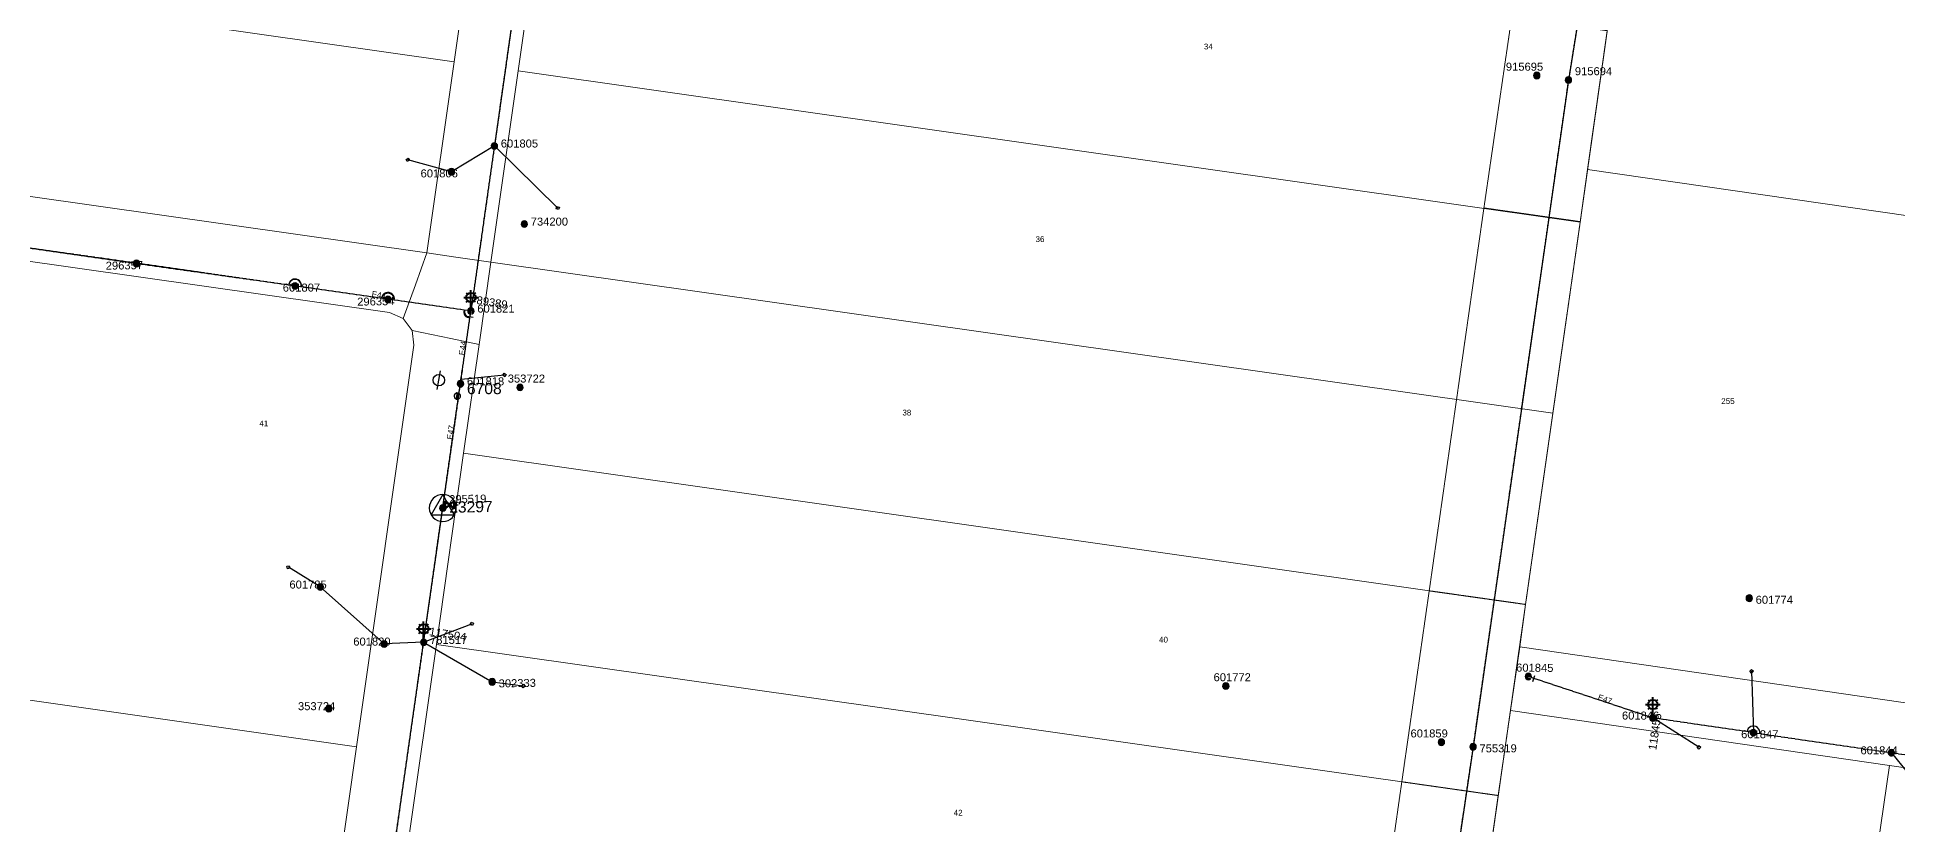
# Model space of a CAD drawing. Header units: metres. Extents: x 368 to 298975, y 411 to 6243625.
# Drawn here: x 295986 to 296567, y 6242274 to 6242520 of the extents above; entities that cross this region are included whole.
import ezdxf
from ezdxf.enums import TextEntityAlignment as Align

# ---------------------------------------------------------------- set-up
doc = ezdxf.new("R2010")
doc.units = ezdxf.units.M
for name, pattern in [('Cable Exist OH', [1, 1, 0]), ('HIDDEN', [0.375, 0.25, -0.125]), ('HIDDEN2', [0.1875, 0.125, -0.0625])]:
    doc.linetypes.add(name, pattern=pattern)
doc.layers.get('0').update_dxf_attribs({"color": 6})
for name, color, linetype, lineweight in [('Cadastre Land Parcels_SP_EXT', 250, 'Continuous', 5), ('Cadastre Other Property_SP_EXT', 9, 'HIDDEN', 5), ('Cadastre Roads_SP_EXT', 250, 'Continuous', 5)]:
    doc.layers.add(name, color=color, linetype=linetype, lineweight=lineweight)
for name, color, linetype in [('Equip_LV_EXT', 7, 'Continuous'), ('Equip_SP_HV_EXT', 7, 'Continuous'), ('Equip_SP_LV_EXT', 7, 'Continuous'), ('Equip_SP_SL_EXT', 7, 'Continuous'), ('Mains_HV_EXT', 7, 'Continuous'), ('Mains_LV_EXT', 7, 'Continuous'), ('Mains_SL_EXT', 7, 'Continuous'), ('Mains_TR_EXT', 7, 'Continuous'), ('Services_SP_EXT', 7, 'Continuous'), ('Sub_SP_TR_HV_LV_EXT', 7, 'Continuous'), ('SupportsOH_SP_TR_HV_LV_SL_EXT', 7, 'Continuous')]:
    doc.layers.add(name, color=color, linetype=linetype)
doc.styles.add('HVSW_LABEL', font='arial.ttf')
doc.styles.add('iecARIAL', font='arial.ttf', dxfattribs={"height": 2})
doc.styles.add('POLE_LABEL', font='arial.ttf')
doc.styles.get("Standard").update_dxf_attribs({"font": 'arial.ttf'})
doc.linetypes.add('Cable E OH', pattern='A,9.4,["E",Standard,S=1.7,R=0,X=0,Y=-1],0', length=9.4)

# ---------------------------------------------------------------- blocks, each defined once
blk = doc.blocks.new('SUB_POLE_EXT')
blk.add_wipeout([(0, 4.22), (0.42, 4.2), (0.83, 4.14), (1.21, 4.05), (1.62, 3.9), (1.99, 3.72), (2.35, 3.51), (2.68, 3.26), (2.99, 2.99), (3.28, 2.66), (3.52, 2.34), (3.76, 1.92), (3.9, 1.62), (4.04, 1.23), (4.18, 0.63), (4.22, 0), (4.18, -0.61), (4.06, -1.15), (3.9, -1.62), (3.58, -2.24), (3.22, -2.73), (2.97, -3.01), (2.68, -3.26), (2.36, -3.5), (2, -3.72), (1.64, -3.89), (1.25, -4.03), (0.82, -4.14), (0.42, -4.2), (0, -4.22), (-0.41, -4.2), (-0.8, -4.15), (-1.21, -4.05), (-1.62, -3.9), (-1.99, -3.73), (-2.35, -3.51), (-2.68, -3.26), (-2.96, -3.02), (-3.23, -2.72), (-3.51, -2.35), (-3.71, -2.01), (-3.91, -1.6), (-4.05, -1.21), (-4.16, -0.76), (-4.22, -0.14), (-4.21, 0.39), (-4.14, 0.83), (-4.03, 1.27), (-3.9, 1.63), (-3.71, 2.02), (-3.5, 2.37), (-3.28, 2.67), (-2.99, 2.99), (-2.68, 3.27), (-2.33, 3.52), (-1.98, 3.73), (-1.63, 3.9), (-1.2, 4.05), (-0.78, 4.15), (-0.4, 4.21)])
blk.add_line((2.16, 0.48), (2.16, 0.48, 0))
blk.add_lwpolyline([(-4.22, 0, 1), (4.22, 0, 1)], format="xyb", close=True)
blk.add_lwpolyline([(2.14, 0.52), (0, 4.22), (-3.66, -2.11), (3.66, -2.11)], close=True)
for tag, height, flags, p in [('STREET_CODE', 0.2, 9, (1.5, 0)), ('ASSET_NUM', 3.5, 8, (2, 2)), ('CONSTRUCTED_VOLTAGE', 0.2, 9, (1.5, -0.2)), ('OPERATING_VOLTAGE', 0.2, 9, (1.5, -0.6)), ('OPERATED_BY', 0.2, 9, (1.5, -0.8)), ('ORIENTATION', 0.2, 9, (1.5, -1.2)), ('OWNED_BY', 0.2, 9, (1.5, -1.4)), ('SECONDARY_VOLTAGE', 0.2, 9, (1.5, -1.6)), ('STATE', 0.2, 9, (1.5, -1.8)), ('SUBSTATION_TYPE', 0.2, 9, (1.5, -2)), ('STREETNAME', 0.2, 9, (1.5, -2.8)), ('SUBURB', 0.2, 9, (1.5, -3)), ('Z', 0.2, 1, (1.5, -3.4)), ('NO_PHASES', 0.2, 9, (1.5, -0.4)), ('MAINTAINED_BY', 0.2, 9, (1.5, -1)), ('USAGE', 0.2, 9, (1.5, -2.2)), ('LEGEND', 0.2, 9, (1.5, -2.4)), ('LOCATION', 0.2, 9, (1.5, -2.6)), ('NOTES', 0.2, 9, (1.5, -3.2))]:
    blk.add_attdef(tag, text='', height=height, dxfattribs=dict(flags=flags)).set_placement(p, align=Align.MIDDLE_LEFT)
blk = doc.blocks.new('LV_OH_LINKS_CLOSED_EXT')
for p, q in [((-0.17, 4.97), (-0.17, 3)), ((0.17, 4.97), (0.17, 3))]:
    blk.add_line(p, q)
blk.add_lwpolyline([(0, 2.99, 1), (0, 4.98, 1)], format="xyb", close=True)
at = {"flags": 9}
for tag, p in [('ACTUAL_STATUS', (0, 0)), ('CONSTRUCTED_VOLTAGE', (0, -0.2)), ('OPERATING_VOLTAGE', (0, -0.6)), ('ORIENTATION', (0, -0.8)), ('OWNED_BY', (0, -1)), ('STATE', (0, -1.2)), ('SWITCH_TYPE', (0, -1.4)), ('NO_PHASES', (0, -0.4)), ('USAGE', (0, -1.6)), ('NOTES', (0, -1.8))]:
    blk.add_attdef(tag, text='', height=0.2, dxfattribs=at).set_placement(p, align=Align.MIDDLE_LEFT)
at = {"flags": 1}
blk.add_attdef('Z', (0, 0), '', height=0.2, dxfattribs=at)
blk = doc.blocks.new('LV_OH_LINKS_DISTFUSE_EXT')
for p, q in [((0, 0), (0.96, 0)), ((3.84, 0), (4.8, 0))]:
    blk.add_line(p, q)
blk.add_lwpolyline([(3.84, -1.2), (3.84, 1.2), (0.96, -1.2), (0.96, 1.2)], close=True)
at = {"flags": 9}
for tag, p in [('ACTUAL_STATUS', (0, 0)), ('CONSTRUCTED_VOLTAGE', (0, -0.2)), ('OPERATING_VOLTAGE', (0, -0.6)), ('ORIENTATION', (0, -0.8)), ('OWNED_BY', (0, -1)), ('STATE', (0, -1.2)), ('SWITCH_TYPE', (0, -1.4)), ('NO_PHASES', (0, -0.4)), ('USAGE', (0, -1.6)), ('NOTES', (0, -1.8))]:
    blk.add_attdef(tag, text='', height=0.2, dxfattribs=at).set_placement(p, align=Align.MIDDLE_LEFT)
at = {"flags": 1}
blk.add_attdef('Z', (0, 0), '', height=0.2, dxfattribs=at)
blk = doc.blocks.new('SL_LANTERN_EXT')
at = {"lineweight": 40}
for p, q in [((0, 1.97), (0, 6.47)), ((-2.25, 4.22), (2.25, 4.22)), ((-1.46, 5.68), (-1.06, 5.28)), ((-1.46, 2.76), (-1.06, 3.16)), ((0, 0), (0, 2.72)), ((1.46, 5.68), (1.06, 5.28)), ((1.46, 2.76), (1.06, 3.16))]:
    blk.add_line(p, q, dxfattribs=at)
blk.add_circle((0, 4.22), 1.5, dxfattribs=at)
at = {"style": 'iecARIAL', "flags": 8}
blk.add_attdef('ASSET_NUM', (1.5, 1.5), '', height=2.5, dxfattribs=at)
for tag, p, height, flags in [('OPERATING_VOLTAGE', (0.98, -1.65), 0.2, 9), ('ORIENTATION', (0.98, -1.85), 0.2, 9), ('OWNED_BY', (0.98, -2.05), 0.2, 9), ('STATE', (0.98, -2.25), 0.2, 9), ('CONSTRUCTED_VOLTAGE', (0.98, -0.65), 0.2, 9), ('CONTROL_TYPE', (0.98, -0.85), 0.2, 9), ('LANTERN_PURPOSE', (0.98, -1.05), 0.2, 9), ('LANTERN_TYPE', (0.98, -1.25), 0.2, 9), ('NO_PHASES', (0.98, -1.45), 0.2, 9), ('USAGE', (0.98, -2.45), 0.2, 9), ('CEXIST', (0.98, -2.65), 0.2, 9), ('CNEW', (0.98, -2.85), 0.2, 9), ('CNUMBER', (0.98, -3.05), 0.2, 9), ('CREMOVE', (0.98, -3.25), 0.2, 9), ('CREPLACE', (0.98, -3.45), 0.2, 9), ('LKINGHEIGHT', (0.98, -3.65), 0.2, 9), ('LBRACKET', (0.98, -3.85), 0.2, 9), ('LBRACKETVOCAB', (0.98, -4.05), 0.2, 9), ('LCATEGORY', (0.98, -4.25), 0.2, 9), ('LCHARGE1', (0.98, -4.45), 0.2, 9), ('LCHARGE1PERCENT', (0.98, -4.65), 0.2, 9), ('LCHARGE2', (0.98, -4.85), 0.2, 9), ('LCHARGE2PERCENT', (0.98, -5.05), 0.2, 9), ('LCHARGE3', (0.98, -5.25), 0.2, 9), ('LCHARGE3PERCENT', (0.98, -5.45), 0.2, 9), ('LEXIST', (0.98, -5.65), 0.2, 9), ('LLAMP', (0.98, -5.85), 0.2, 9), ('LNUMBER', (2.18, -3.25), 2.5, 8), ('STREETNAME', (0.98, -9.25), 0.2, 9), ('SUBURB', (0.98, -9.45), 0.2, 1), ('LLAMPVOCAB', (0.98, -6.05), 0.2, 9), ('LMAST', (0.98, -6.25), 0.2, 9), ('LMASTVOCAB', (0.98, -6.45), 0.2, 9), ('LNEW', (0.98, -6.65), 0.2, 9), ('LANTNUMBER', (0.98, -6.85), 0.2, 9), ('LOUTREACH', (0.98, -7.25), 0.2, 9), ('LOUTREACHVOCAB', (0.98, -7.45), 0.2, 9), ('LRATECODE', (0.98, -7.65), 0.2, 9), ('LREMOVE', (0.98, -7.85), 0.2, 9), ('LREPLACE', (0.98, -8.05), 0.2, 9), ('LTYPE', (0.98, -8.25), 0.2, 9), ('LTYPEVOCAB', (0.98, -8.45), 0.2, 9), ('LEGEND', (0.98, -8.65), 0.2, 9), ('LOCATION', (0.98, -8.85), 0.2, 9), ('NOTES', (0.98, -9.05), 0.2, 9)]:
    blk.add_attdef(tag, p, '', height=height, dxfattribs=dict(flags=flags))
blk = doc.blocks.new('CCP_EXT')
blk.add_wipeout([(0, 0.57), (0.57, 0), (0, -0.57), (-0.57, 0)])
blk.add_lwpolyline([(-0.57, 0), (0, 0.57), (0.57, 0), (0, -0.57), (-0.57, 0)])
at = {"flags": 1}
blk.add_attdef('Z', (0, 0), '', height=0.2, dxfattribs=at)
at = {"flags": 9}
for tag, p in [('CCP_TYPE', (0, 0)), ('CONSTRUCTED_VOLTAGE', (0, -0.2)), ('OPERATING_VOLTAGE', (0, -0.6)), ('ORIENTATION', (0, -0.8)), ('OWNED_BY', (0, -1)), ('STATE', (0, -1.8)), ('NO_PHASES', (0, -0.4)), ('USAGE', (0, -1.2)), ('LEGEND', (0, -1.4)), ('LIFE_SUPPORT', (0, -1.6)), ('NOTES', (0, -2))]:
    blk.add_attdef(tag, text='', height=0.2, dxfattribs=at).set_placement(p, align=Align.MIDDLE_LEFT)
blk = doc.blocks.new('POLE_EXT')
blk.add_hatch(color=256).paths.add_polyline_path([(-1, 0, 1), (1, 0, 1)])
blk.add_lwpolyline([(-1, 0, 1), (1, 0, 1)], format="xyb", close=True)
for tag, height, flags, p in [('pNumber', 2.5, 8, (-17.84, 2.07)), ('OWNED_BY', 0.2, 9, (1.35, -0.4)), ('SPECIAL_USE', 0.2, 9, (1.35, -0.8)), ('STATE', 0.2, 9, (1.35, -1)), ('cLV', 0.2, 9, (1.35, -1.4)), ('hDepth', 0.2, 9, (1.35, -1.6)), ('hDia', 0.2, 9, (1.35, -1.8)), ('cHV', 0.2, 9, (1.35, -2)), ('cLinedev', 0.2, 9, (1.35, -3.4)), ('pExisting', 0.2, 9, (1.35, -3.8)), ('pFooting', 0.2, 9, (1.35, -4.4)), ('pNew', 0.2, 9, (1.35, -4.6)), ('pRelocate', 0.2, 9, (1.35, -5)), ('pRemove', 0.2, 9, (1.35, -5.2)), ('pReplace', 0.2, 9, (1.35, -5.4)), ('pStay', 0.2, 9, (1.35, -5.6)), ('pType', 0.2, 9, (1.35, -5.8)), ('PARENT', 0.2, 9, (1.35, -0.6)), ('USAGE', 0.2, 9, (1.35, -1.2)), ('LBRACKET', 0.2, 9, (1.35, -2.2)), ('LExisting', 0.2, 9, (1.35, -2.4)), ('LANTNUMBER', 0.2, 9, (1.35, -2.6)), ('LOther', 0.2, 9, (1.35, -2.8)), ('LRemove', 0.2, 9, (1.35, -3)), ('LEGEND', 0.2, 9, (1.35, -3.2)), ('LOCATION', 0.2, 9, (1.35, -3.6)), ('PFNUMBER', 0.2, 9, (1.35, -4)), ('NEWPFNUMBER', 0.2, 9, (1.35, -4.2)), ('cspan', 0.2, 9, (1.35, -6)), ('STREETNAME', 0.2, 9, (1.35, -6.2)), ('SUBURB', 0.2, 9, (1.35, -6.4)), ('OPERATED_BY', 0.2, 9, (1.36, -7.01)), ('NOTES', 0.2, 9, (1.35, -6.6)), ('MAINTAINED_BY', 0.2, 9, (1.36, -6.81))]:
    blk.add_attdef(tag, text='', height=height, dxfattribs=dict(flags=flags)).set_placement(p, align=Align.MIDDLE_LEFT)
at = {"style": 'POLE_LABEL'}
for tag, height, flags, p in [('STRUCTURE_PLANT_NUMBER', 0.2, 9, (1.35, 0.03)), ('ASSET_NUM', 2.5, 8, (2, 2)), ('STREET_CODE', 0.2, 9, (1.35, -0.2))]:
    blk.add_attdef(tag, text='', height=height, dxfattribs=dict(at, flags=flags)).set_placement(p, align=Align.MIDDLE_LEFT)
at = {"flags": 1}
blk.add_attdef('Z', (1.35, -7.33), '', height=0.2, dxfattribs=at)
blk = doc.blocks.new('HV_ABS_CLOSED_EXT')
blk.add_line((-3, 6.87), (3, 6.87))
blk.add_circle((0, 6.87), 1.8)
at = {"flags": 1}
blk.add_attdef('Z', (0, 0), '', height=0.2, dxfattribs=at)
at = {"style": 'HVSW_LABEL'}
for tag, height, flags, p in [('ASSET_NUM', 3.5, 8, (2, 2)), ('STREET_CODE', 0.2, 9, (0, -0.2))]:
    blk.add_attdef(tag, text='', height=height, dxfattribs=dict(at, flags=flags)).set_placement(p, align=Align.MIDDLE_LEFT)
at = {"flags": 9}
for tag, p in [('ACTUAL_STATUS', (0, -0.4)), ('CONSTRUCTED_VOLTAGE', (0, -0.6)), ('OPERATING_VOLTAGE', (0, -1)), ('ORIENTATION', (0, -1.2)), ('OWNED_BY', (0, -1.4)), ('STATE', (0, -1.6)), ('SWITCH_TYPE', (0, -1.8)), ('STREETNAME', (0, -2.6)), ('SUBURB', (0, -2.8)), ('NO_PHASES', (0, -0.8)), ('USAGE', (0, -2)), ('LEGEND', (0, -2.2)), ('LOCATION', (0, -2.4)), ('NOTES', (0, -3))]:
    blk.add_attdef(tag, text='', height=0.2, dxfattribs=at).set_placement(p, align=Align.MIDDLE_LEFT)
blk = doc.blocks.new('End Shackle_EXT')
blk.add_wipeout([(0, 0.25), (1.81, 0.25), (1.82, -0.25), (0, -0.25)])
blk.add_line((1.81, -1), (1.81, 1))
at = {"flags": 1}
blk.add_attdef('Z', (0, 0), '', height=0.2, dxfattribs=at)
at = {"flags": 9}
for tag, p in [('CONNECTOR_TYPE', (0, 0)), ('CONSTRUCTED_VOLTAGE', (0, -0.2)), ('OPERATING_VOLTAGE', (0, -0.6)), ('ORIENTATION', (0, -0.8)), ('OWNED_BY', (0, -1)), ('STATE', (0, -1.2)), ('NO_PHASES', (0, -0.4)), ('USAGE', (0, -1.4)), ('NOTES', (0, -1.6))]:
    blk.add_attdef(tag, text='', height=0.2, dxfattribs=at).set_placement(p, align=Align.MIDDLE_LEFT)

msp = doc.modelspace()

# ---------------------------------------------------------------- linework, layer by layer
at = {"layer": 'Cadastre Land Parcels_SP_EXT', "linetype": 'Continuous'}
for points in [[(296611.05, 6242610.87), (296491.72, 6242628.15), (296476.67, 6242522.3), (296470.51, 6242478.92), (296589.44, 6242461.71), (296611.05, 6242610.87)], [(296124.88, 6242572.4), (295792.8, 6242619.68), (295784.29, 6242559.93), (296116.36, 6242512.63), (296124.88, 6242572.4)], [(296310.83, 6242545.9), (296144.82, 6242569.55), (296136.3, 6242509.79), (296468.22, 6242462.53), (296470.51, 6242478.92), (296476.67, 6242522.3), (296446.81, 6242526.55), (296310.83, 6242545.9)], [(296116.36, 6242512.63), (295784.29, 6242559.93), (295775.76, 6242500.14), (296107.83, 6242452.86), (296116.36, 6242512.63)], [(296468.22, 6242462.53), (296136.3, 6242509.79), (296127.79, 6242450.01), (296459.65, 6242402.75), (296468.22, 6242462.53)], [(296615.68, 6242457.9), (296589.44, 6242461.71), (296470.51, 6242478.92), (296468.22, 6242462.53), (296459.65, 6242402.75), (296451.12, 6242342.96), (296449.29, 6242329.67), (296594.28, 6242308.66), (296615.68, 6242457.9)], [(296100.4, 6242432.37), (296096.07, 6242434.2), (295958.98, 6242453.72), (295939.84, 6242319.25), (296085.84, 6242298.42), (296103.74, 6242423.98), (296103.19, 6242428.65), (296100.4, 6242432.37)], [(296085.84, 6242298.42), (295939.84, 6242319.25), (295793.97, 6242340.04), (295744.42, 6242347.09), (295682.07, 6242355.96), (295599.03, 6242367.76), (295612.85, 6242228.59), (295697.71, 6242216.53), (295737.95, 6242210.81), (295746.58, 6242271.19), (295753.06, 6242270.26), (296075.27, 6242224.35), (296085.84, 6242298.42)], [(296442.61, 6242283.21), (296110.76, 6242330.47), (296102.24, 6242270.73), (296434.08, 6242223.43), (296442.61, 6242283.21)], [(296564.87, 6242292.57), (296446.44, 6242309.8), (296442.61, 6242283.21), (296434.08, 6242223.43), (296425.65, 6242163.64), (296425.18, 6242160.51), (296543.23, 6242143.39), (296564.87, 6242292.57)], [(296644.47, 6242281.02), (296564.87, 6242292.57), (296543.23, 6242143.39), (296622.84, 6242131.83), (296644.47, 6242281.02)]]:
    msp.add_lwpolyline(points, close=True, dxfattribs=at)
at = {"layer": 'Cadastre Other Property_SP_EXT', "linetype": 'HIDDEN2'}
for points in [[(296476.67, 6242522.39), (296446.81, 6242526.64), (296438.11, 6242466.91), (296468.22, 6242462.62), (296476.67, 6242522.39)], [(296468.22, 6242462.62), (296438.11, 6242466.91), (296421.02, 6242347.23), (296451.12, 6242342.97), (296468.22, 6242462.62)], [(296451.12, 6242342.97), (296421.02, 6242347.23), (296412.46, 6242287.52), (296442.61, 6242283.22), (296451.12, 6242342.97)], [(296442.61, 6242283.22), (296412.46, 6242287.52), (296395.39, 6242167.96), (296425.65, 6242163.73), (296442.61, 6242283.22)]]:
    msp.add_lwpolyline(points, close=True, dxfattribs=at)
at = {"layer": 'Mains_HV_EXT', "linetype": 'Cable E OH'}
for points in [[(296488.23, 6242654.31), (296464.53, 6242506.93)], [(296434.73, 6242298.48), (296407.51, 6242114.21)]]:
    msp.add_lwpolyline(points, dxfattribs=at)
at = {"layer": 'Mains_HV_EXT', "linetype": 'Cable Exist OH'}
for points in [[(296066.53, 6242442.54), (296017.02, 6242449.65), (295922.48, 6242463.05), (295867.35, 6242470.69), (295820.85, 6242477.47), (295777.16, 6242483.76)], [(296095.6, 6242438.4), (296066.53, 6242442.54)]]:
    msp.add_lwpolyline(points, dxfattribs=at)
at = {"layer": 'Mains_HV_EXT', "linetype": 'Continuous'}
for points in [[(296068.48, 6242442.21, 1.045796), (296064.69, 6242443.13)], [(296097.6, 6242438.14, 0.920454), (296093.72, 6242438.78)], [(296119.66, 6242434.96, 0.536467), (296121.29, 6242432.89)]]:
    msp.add_lwpolyline(points, format="xyb", dxfattribs=at)
at = {"layer": 'Mains_LV_EXT', "linetype": 'Cable Exist OH'}
for points in [[(296138.62, 6242554.48), (296128.9, 6242486.31)], [(296066.6, 6242442.53), (296017.14, 6242449.48), (295971.5, 6242456.07), (295971.45, 6242456.08)], [(296095.54, 6242438.41), (296066.6, 6242442.53)], [(296094.81, 6242247.07), (296106.79, 6242331.13)], [(296522.32, 6242302.89), (296490.9, 6242307.47)], [(296522.32, 6242302.89), (296565.44, 6242296.62)], [(296565.44, 6242296.62), (296614.21, 6242289.54)]]:
    msp.add_lwpolyline(points, dxfattribs=at)
at = {"layer": 'Mains_LV_EXT', "linetype": 'Continuous'}
for points in [[(296068.58, 6242442.25, 1.022663), (296064.62, 6242442.81)], [(296097.6, 6242438.1, 1.01541), (296093.63, 6242438.83)], [(296119.57, 6242434.99, 0.689791), (296121.27, 6242432.73)], [(296524.3, 6242302.6, 1.025599), (296520.34, 6242303.18)]]:
    msp.add_lwpolyline(points, format="xyb", dxfattribs=at)
at = {"layer": 'Mains_SL_EXT', "linetype": 'Cable Exist OH'}
msp.add_lwpolyline([(296075.52, 6242111.87), (296083.92, 6242170.73), (296094.81, 6242247.07), (296106.79, 6242331.13)], dxfattribs=at)
at = {"layer": 'Mains_TR_EXT', "linetype": 'Cable Exist OH'}
for points in [[(296488.23, 6242654.31), (296464.53, 6242506.93)], [(296434.73, 6242298.48), (296407.51, 6242114.21)]]:
    msp.add_lwpolyline(points, dxfattribs=at)
at = {"layer": 'Services_SP_EXT'}
for points in [[(296106.79, 6242331.13), (296128.2, 6242318.77)], [(296565.44, 6242296.62), (296570.37, 6242290.49), (296604.2, 6242283.92)]]:
    msp.add_lwpolyline(points, dxfattribs=at)

# ---------------------------------------------------------------- block references
at = {"layer": 'Equip_SP_LV_EXT', "rotation": 165.7316613523116}
msp.add_blockref('LV_OH_LINKS_CLOSED_EXT', (296118.31, 6242411.97), dxfattribs=at)
at = {"layer": 'Equip_SP_SL_EXT'}
ref = msp.add_blockref('SL_LANTERN_EXT', (296121.55, 6242434.71), dxfattribs=at)
ref.add_attrib('ASSET_NUM', '89389', dxfattribs={"layer": '0', "height": 2.5, "rotation": 350.77282, "style": 'iecARIAL'}).set_placement((296123.05, 6242436.21), align=Align.BOTTOM_LEFT)
ref = msp.add_blockref('SL_LANTERN_EXT', (296106.79, 6242331.13), dxfattribs=at)
ref.add_attrib('ASSET_NUM', '117504', dxfattribs={"layer": '0', "height": 2.5, "rotation": 350.7743, "style": 'iecARIAL'}).set_placement((296108.29, 6242332.63), align=Align.BOTTOM_LEFT)
ref = msp.add_blockref('SL_LANTERN_EXT', (296490.9, 6242307.47), dxfattribs=at)
ref.add_attrib('ASSET_NUM', '118455', dxfattribs={"layer": '0', "height": 2.5, "rotation": 81.71842, "style": 'iecARIAL'}).set_placement((296492.4, 6242308.97), align=Align.MIDDLE_RIGHT)
at = {"layer": 'Sub_SP_TR_HV_LV_EXT'}
ref = msp.add_blockref('SUB_POLE_EXT', (296112.77, 6242373.12), dxfattribs=at)
ref.add_attrib('ASSET_NUM', '23297', dxfattribs={"layer": '0', "height": 3.5, "rotation": 1}).set_placement((296114.77, 6242373.37), align=Align.MIDDLE_LEFT)
at = {"layer": 'SupportsOH_SP_TR_HV_LV_SL_EXT'}
ref = msp.add_blockref('POLE_EXT', (296454.63, 6242508.34), dxfattribs=at)
ref.add_attrib('ASSET_NUM', '915695', dxfattribs={"layer": '0', "height": 2.5, "style": 'POLE_LABEL'}).set_placement((296456.63, 6242509.09), align=Align.BOTTOM_RIGHT)
ref = msp.add_blockref('POLE_EXT', (296464.53, 6242506.93), dxfattribs=at)
ref.add_attrib('ASSET_NUM', '915694', dxfattribs={"layer": '0', "height": 2.5, "style": 'POLE_LABEL'}).set_placement((296466.53, 6242507.68), align=Align.BOTTOM_LEFT)
ref = msp.add_blockref('POLE_EXT', (296128.9, 6242486.31), dxfattribs=at)
ref.add_attrib('ASSET_NUM', '601805', dxfattribs={"layer": '0', "height": 2.5, "style": 'POLE_LABEL'}).set_placement((296130.9, 6242487.07), align=Align.MIDDLE_LEFT)
ref = msp.add_blockref('POLE_EXT', (296115.48, 6242478.24), dxfattribs=at)
ref.add_attrib('ASSET_NUM', '601806', dxfattribs={"layer": '0', "height": 2.5, "rotation": 0.04429, "style": 'POLE_LABEL'}).set_placement((296117.48, 6242478.99), align=Align.TOP_RIGHT)
ref = msp.add_blockref('POLE_EXT', (296017.07, 6242449.56), dxfattribs=at)
ref.add_attrib('ASSET_NUM', '296357', dxfattribs={"layer": '0', "height": 2.5, "rotation": 1, "style": 'POLE_LABEL'}).set_placement((296019.07, 6242450.31), align=Align.TOP_RIGHT)
ref = msp.add_blockref('POLE_EXT', (296066.6, 6242442.53), dxfattribs=at)
ref.add_attrib('ASSET_NUM', '601807', dxfattribs={"layer": '0', "height": 2.5, "rotation": 0.02062, "style": 'POLE_LABEL'}).set_placement((296068.6, 6242443.28), align=Align.TOP_CENTER)
ref = msp.add_blockref('POLE_EXT', (296095.65, 6242438.31), dxfattribs=at)
ref.add_attrib('ASSET_NUM', '296354', dxfattribs={"layer": '0', "height": 2.5, "rotation": 1, "style": 'POLE_LABEL'}).set_placement((296097.65, 6242439.06), align=Align.TOP_RIGHT)
ref = msp.add_blockref('POLE_EXT', (296121.55, 6242434.71), dxfattribs=at)
ref.add_attrib('ASSET_NUM', '601821', dxfattribs={"layer": '0', "height": 2.5, "style": 'POLE_LABEL'}).set_placement((296123.55, 6242435.46), align=Align.MIDDLE_LEFT)
ref = msp.add_blockref('POLE_EXT', (296074.5, 6242348.43), dxfattribs=at)
ref.add_attrib('ASSET_NUM', '601785', dxfattribs={"layer": '0', "height": 2.5, "rotation": 359.95569, "style": 'POLE_LABEL'}).set_placement((296076.5, 6242349.18), align=Align.MIDDLE_RIGHT)
ref = msp.add_blockref('POLE_EXT', (296521.03, 6242344.93), dxfattribs=dict(at, rotation=0.04431783072496387))
ref.add_attrib('ASSET_NUM', '601774', dxfattribs={"layer": '0', "height": 2.5, "rotation": 0.00917, "style": 'POLE_LABEL'}).set_placement((296523.03, 6242345.68), align=Align.TOP_LEFT)
ref = msp.add_blockref('POLE_EXT', (296094.45, 6242330.61), dxfattribs=at)
ref.add_attrib('ASSET_NUM', '601820', dxfattribs={"layer": '0', "height": 2.5, "rotation": 359.99465, "style": 'POLE_LABEL'}).set_placement((296096.45, 6242331.36), align=Align.MIDDLE_RIGHT)
ref = msp.add_blockref('POLE_EXT', (296106.79, 6242331.13), dxfattribs=at)
ref.add_attrib('ASSET_NUM', '781517', dxfattribs={"layer": '0', "height": 2.5, "style": 'POLE_LABEL'}).set_placement((296108.79, 6242331.88), align=Align.MIDDLE_LEFT)
ref = msp.add_blockref('POLE_EXT', (296451.99, 6242320.43), dxfattribs=at)
ref.add_attrib('ASSET_NUM', '601845', dxfattribs={"layer": '0', "height": 2.5, "rotation": 359.44849, "style": 'POLE_LABEL'}).set_placement((296453.99, 6242321.18), align=Align.BOTTOM_CENTER)
ref = msp.add_blockref('POLE_EXT', (296357.46, 6242317.46), dxfattribs=at)
ref.add_attrib('ASSET_NUM', '601772', dxfattribs={"layer": '0', "height": 2.5, "style": 'POLE_LABEL'}).set_placement((296359.46, 6242318.21), align=Align.BOTTOM_CENTER)
ref = msp.add_blockref('POLE_EXT', (296077.17, 6242310.41), dxfattribs=at)
ref.add_attrib('ASSET_NUM', '353724', dxfattribs={"layer": '0', "height": 2.5, "style": 'POLE_LABEL'}).set_placement((296079.17, 6242311.16), align=Align.MIDDLE_RIGHT)
ref = msp.add_blockref('POLE_EXT', (296490.9, 6242307.47), dxfattribs=at)
ref.add_attrib('ASSET_NUM', '601846', dxfattribs={"layer": '0', "height": 2.5, "style": 'POLE_LABEL'}).set_placement((296492.9, 6242308.22), align=Align.MIDDLE_RIGHT)
ref = msp.add_blockref('POLE_EXT', (296424.83, 6242299.89), dxfattribs=at)
ref.add_attrib('ASSET_NUM', '601859', dxfattribs={"layer": '0', "height": 2.5, "style": 'POLE_LABEL'}).set_placement((296426.83, 6242300.64), align=Align.BOTTOM_RIGHT)
ref = msp.add_blockref('POLE_EXT', (296434.73, 6242298.48), dxfattribs=at)
ref.add_attrib('ASSET_NUM', '755319', dxfattribs={"layer": '0', "height": 2.5, "style": 'POLE_LABEL'}).set_placement((296436.73, 6242299.23), align=Align.TOP_LEFT)
ref = msp.add_blockref('POLE_EXT', (296522.32, 6242302.89), dxfattribs=dict(at, rotation=359.9342735557872))
ref.add_attrib('ASSET_NUM', '601847', dxfattribs={"layer": '0', "height": 2.5, "rotation": 359.961, "style": 'POLE_LABEL'}).set_placement((296524.32, 6242303.64), align=Align.TOP_CENTER)
ref = msp.add_blockref('POLE_EXT', (296565.44, 6242296.62), dxfattribs=dict(at, rotation=0.04511815272449839))
ref.add_attrib('ASSET_NUM', '601844', dxfattribs={"layer": '0', "height": 2.5, "rotation": 0.03436, "style": 'POLE_LABEL'}).set_placement((296567.44, 6242297.37), align=Align.MIDDLE_RIGHT)

# ---------------------------------------------------------------- texts
at = {"layer": 'Cadastre Land Parcels_SP_EXT'}
for s, p in [('34', (296350.6, 6242516.5)), ('36', (296297.99, 6242456.27)), ('38', (296256.39, 6242402.05)), ('255', (296512.27, 6242405.64)), ('41', (296055.44, 6242398.66)), ('40', (296336.58, 6242331.06)), ('42', (296272.42, 6242276.96))]:
    msp.add_text(s, height=1.8, dxfattribs=at).set_placement(p)
at = {"layer": 'Mains_LV_EXT'}
for s, rotation, p in [('E44', 350.77711, (296090.44, 6242439.2)), ('E44', 81.88966, (296119.57, 6242420.77)), ('E47', 81.89154, (296115.81, 6242394.42)), ('E47', 340.44563, (296473.54, 6242313.25))]:
    msp.add_text(s, height=1.8, rotation=rotation, dxfattribs=at).set_placement(p)

# ---------------------------------------------------------------- next in the draw order: linework, layer by layer
at = {"layer": 'Cadastre Land Parcels_SP_EXT', "linetype": 'Continuous'}
for points in [[(296459.65, 6242402.75), (296127.79, 6242450.01), (296124.12, 6242424.28), (296119.27, 6242390.24), (296451.12, 6242342.96), (296459.65, 6242402.75)], [(296451.12, 6242342.96), (296119.27, 6242390.24), (296110.76, 6242330.47), (296442.61, 6242283.21), (296446.44, 6242309.8), (296449.29, 6242329.67), (296451.12, 6242342.96)]]:
    msp.add_lwpolyline(points, close=True, dxfattribs=at)
at = {"layer": 'Mains_HV_EXT', "linetype": 'Cable Exist OH'}
for points in [[(296112.77, 6242373.11), (296118.31, 6242411.97)], [(296083.91, 6242170.68), (296112.77, 6242373.11)]]:
    msp.add_lwpolyline(points, dxfattribs=at)
at = {"layer": 'Mains_LV_EXT', "linetype": 'Cable Exist OH'}
for points in [[(296112.78, 6242373.12), (296118.31, 6242411.97)], [(296106.79, 6242331.13), (296112.78, 6242373.17)]]:
    msp.add_lwpolyline(points, dxfattribs=at)

# ---------------------------------------------------------------- next in the draw order: block references
at = {"layer": 'Equip_LV_EXT'}
for p in [(296112.37, 6242374.04), (296112.77, 6242374.12)]:
    msp.add_blockref('LV_OH_LINKS_DISTFUSE_EXT', p, dxfattribs=at)
at = {"layer": 'Services_SP_EXT'}
for p, rotation in [((296101.84, 6242481.97), 344.7138960998802), ((296148.69, 6242466.91), 205.6100415138734), ((296064.51, 6242354.6), 328.2939848175729)]:
    msp.add_blockref('CCP_EXT', p, dxfattribs=dict(at, rotation=rotation))
for p in [(296521.74, 6242322.1), (296505.31, 6242298.3)]:
    msp.add_blockref('CCP_EXT', p, dxfattribs=at)
at = {"layer": 'SupportsOH_SP_TR_HV_LV_SL_EXT'}
ref = msp.add_blockref('POLE_EXT', (296112.78, 6242373.12), dxfattribs=at)
ref.add_attrib('ASSET_NUM', '295519', dxfattribs={"layer": '0', "height": 2.5, "rotation": 1, "style": 'POLE_LABEL'}).set_placement((296114.78, 6242373.87), align=Align.BOTTOM_LEFT)

# ---------------------------------------------------------------- next in the draw order: linework, layer by layer
at = {"layer": 'Cadastre Roads_SP_EXT', "linetype": 'Continuous'}
msp.add_lwpolyline([(296192.89, 6243050.47), (296175.88, 6242930.96), (296158.93, 6242811.46), (296151.22, 6242757.32), (296150.42, 6242751.7), (296141.9, 6242691.93), (296133.39, 6242632.17), (296124.88, 6242572.4), (296116.36, 6242512.63), (296107.83, 6242452.86), (296116.14, 6242451.67), (296127.79, 6242450.01), (296136.3, 6242509.79), (296144.82, 6242569.55), (296161.8, 6242689.04), (296171.59, 6242757.76), (296178.84, 6242808.6), (296187.33, 6242868.36), (296195.83, 6242928.12), (296204.32, 6242987.85), (296212.82, 6243047.62)], dxfattribs=at)
msp.add_lwpolyline([(296107.83, 6242452.86), (295775.76, 6242500.14), (295773.77, 6242490.38), (295771.74, 6242480.4), (295813.1, 6242474.5), (295958.98, 6242453.72), (296096.07, 6242434.2), (296100.4, 6242432.37), (296104.22, 6242442.9), (296107.83, 6242452.86)], close=True, dxfattribs=at)
at = {"layer": 'Services_SP_EXT'}
for points in [[(296128.9, 6242486.31), (296115.48, 6242478.24), (296101.84, 6242481.97)], [(296128.9, 6242486.31), (296148.69, 6242466.91)], [(296106.79, 6242331.13), (296094.45, 6242330.61), (296074.5, 6242348.43), (296064.51, 6242354.6)], [(296521.74, 6242322.1), (296522.32, 6242302.89)], [(296505.31, 6242298.3), (296490.9, 6242307.47)]]:
    msp.add_lwpolyline(points, dxfattribs=at)

# ---------------------------------------------------------------- next in the draw order: block references
at = {"layer": 'Mains_LV_EXT', "rotation": 340.4451323435485}
msp.add_blockref('End Shackle_EXT', (296451.99, 6242320.43), dxfattribs=at)
at = {"layer": 'Mains_SL_EXT', "rotation": 261.7599000741225}
msp.add_blockref('End Shackle_EXT', (296121.55, 6242434.71), dxfattribs=at)
at = {"layer": 'Services_SP_EXT'}
for p, rotation in [((296132.06, 6242414.73), 191.3432741980598), ((296121.81, 6242336.93), 201.1325446508784), ((296137.92, 6242317.48), 172.4160277166352)]:
    msp.add_blockref('CCP_EXT', p, dxfattribs=dict(at, rotation=rotation))
at = {"layer": 'SupportsOH_SP_TR_HV_LV_SL_EXT'}
ref = msp.add_blockref('POLE_EXT', (296138.25, 6242461.91), dxfattribs=at)
ref.add_attrib('ASSET_NUM', '734200', dxfattribs={"layer": '0', "height": 2.5, "style": 'POLE_LABEL'}).set_placement((296140.25, 6242462.66), align=Align.MIDDLE_LEFT)

# ---------------------------------------------------------------- next in the draw order: linework, layer by layer
at = {"layer": 'Cadastre Roads_SP_EXT', "linetype": 'Continuous'}
msp.add_lwpolyline([(296102.24, 6242270.73), (296110.76, 6242330.47), (296119.27, 6242390.24), (296124.12, 6242424.28), (296124.12, 6242424.28), (296115.25, 6242426.13), (296103.19, 6242428.65), (296103.74, 6242423.98), (296085.84, 6242298.42), (296075.27, 6242224.35)], dxfattribs=at)
at = {"layer": 'Mains_HV_EXT', "linetype": 'Cable Exist OH'}
for points in [[(296148.28, 6242622.38), (296121.55, 6242434.71)], [(296121.55, 6242434.71), (296095.6, 6242438.4)], [(296118.31, 6242411.97), (296121.55, 6242434.71)]]:
    msp.add_lwpolyline(points, dxfattribs=at)
at = {"layer": 'Mains_HV_EXT', "linetype": 'Cable E OH'}
msp.add_lwpolyline([(296464.53, 6242506.93), (296434.73, 6242298.48)], dxfattribs=at)
at = {"layer": 'Mains_LV_EXT', "linetype": 'Cable Exist OH'}
for points in [[(296128.9, 6242486.31), (296121.55, 6242434.71)], [(296121.55, 6242434.71), (296095.54, 6242438.41)], [(296118.31, 6242411.97), (296121.55, 6242434.71)], [(296490.9, 6242307.47), (296451.99, 6242320.43)]]:
    msp.add_lwpolyline(points, dxfattribs=at)
at = {"layer": 'Mains_SL_EXT', "linetype": 'Cable Exist OH'}
msp.add_lwpolyline([(296106.79, 6242331.13), (296118.26, 6242412), (296121.55, 6242434.71)], dxfattribs=at)
at = {"layer": 'Mains_TR_EXT', "linetype": 'Cable Exist OH'}
msp.add_lwpolyline([(296464.53, 6242506.93), (296434.73, 6242298.48)], dxfattribs=at)
at = {"layer": 'Services_SP_EXT'}
for points in [[(296118.51, 6242413.38), (296132.06, 6242414.73)], [(296106.79, 6242331.13), (296121.81, 6242336.93)], [(296128.2, 6242318.77), (296137.92, 6242317.48)]]:
    msp.add_lwpolyline(points, dxfattribs=at)

# ---------------------------------------------------------------- next in the draw order: block references
at = {"layer": 'Equip_SP_HV_EXT'}
ref = msp.add_blockref('HV_ABS_CLOSED_EXT', (296118.31, 6242411.97), dxfattribs=dict(at, rotation=80.71347405689656))
ref.add_attrib('ASSET_NUM', '6708', dxfattribs={"layer": '0', "height": 3.5, "style": 'HVSW_LABEL'}).set_placement((296120.31, 6242412.22), align=Align.TOP_LEFT)
at = {"layer": 'SupportsOH_SP_TR_HV_LV_SL_EXT'}
ref = msp.add_blockref('POLE_EXT', (296118.31, 6242411.97), dxfattribs=at)
ref.add_attrib('ASSET_NUM', '601818', dxfattribs={"layer": '0', "height": 2.5, "style": 'POLE_LABEL'}).set_placement((296120.31, 6242412.72), align=Align.MIDDLE_LEFT)
ref = msp.add_blockref('POLE_EXT', (296136.9, 6242410.84), dxfattribs=at)
ref.add_attrib('ASSET_NUM', '353722', dxfattribs={"layer": '0', "height": 2.5, "style": 'POLE_LABEL'}).set_placement((296138.9, 6242411.59), align=Align.BOTTOM_CENTER)
ref = msp.add_blockref('POLE_EXT', (296128.2, 6242318.77), dxfattribs=at)
ref.add_attrib('ASSET_NUM', '302333', dxfattribs={"layer": '0', "height": 2.5, "rotation": 1, "style": 'POLE_LABEL'}).set_placement((296130.2, 6242319.52), align=Align.TOP_LEFT)

doc.saveas('drawing.dxf')
